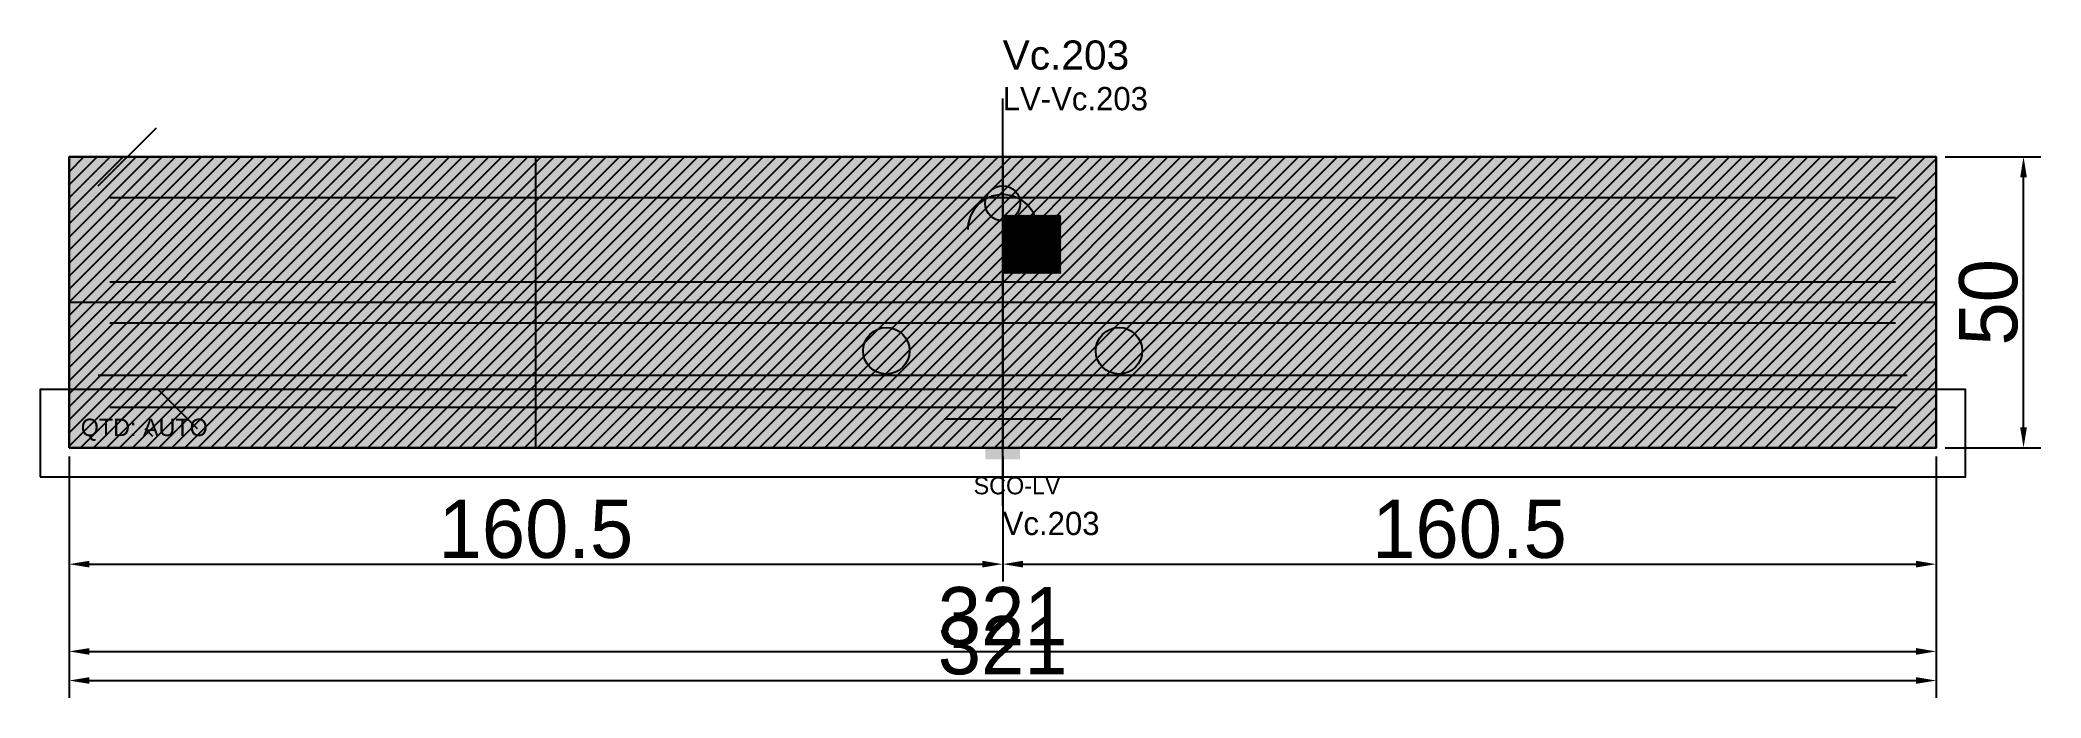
# Model space of a CAD drawing. Header units: metres. Extents: x 12791 to 13135, y 13116 to 13229.
import ezdxf

# ---------------------------------------------------------------- set-up
doc = ezdxf.new("R2010")
doc.units = ezdxf.units.M
for name, color, linetype in [('BARRA DE ANCORAGEM', 251, 'CONTINUOUS'), ('barrote', 251, 'CONTINUOUS'), ('CONCRETO', 251, 'CONTINUOUS'), ('COTA', 241, 'CONTINUOUS'), ('cotas', 4, 'CONTINUOUS'), ('Demarcação 1', 251, 'CONTINUOUS'), ('Demarcação 2', 254, 'CONTINUOUS'), ('Hachura', 251, 'CONTINUOUS'), ('HACHURA MADEIRAS', 1, 'CONTINUOUS'), ('Laje_Perimetro', 7, 'CONTINUOUS'), ('material do compensado', 7, 'CONTINUOUS'), ('NOMENCLATURA', 7, 'CONTINUOUS'), ('Painéis', 200, 'CONTINUOUS'), ('PONTALETE', 7, 'CONTINUOUS'), ('presilha', 1, 'CONTINUOUS'), ('Reaproveitamento', 251, 'CONTINUOUS'), ('SARR_3.5x7', 81, 'CONTINUOUS'), ('SCO-___-LAJ', 2, 'CONTINUOUS'), ('TENSOR', 3, 'CONTINUOUS'), ('texto', 7, 'CONTINUOUS'), ('Texto Qtd Sarr', 242, 'CONTINUOUS')]:
    doc.layers.add(name, color=color, linetype=linetype)
doc.styles.add('STR_STANDARD', font='arial.ttf')
doc.dimstyles.new('EZ DXF', dxfattribs={"dimtxt": 10, "dimasz": 3.5, "dimexe": 3, "dimexo": 1.5, "dimgap": 1, "dimtad": 1, "dimdec": 1, "dimdsep": 46, "dimcen": 2.5, "dimazin": 3, "dimtfac": 1, "dimtmove": 0, "dimatfit": 3})

msp = doc.modelspace()

# ---------------------------------------------------------------- hatches: boundary and pattern name
at = {"layer": 'Hachura'}
h = msp.add_hatch(color=3, dxfattribs=at)
h.dxf.hatch_style = 1
h.paths.add_polyline_path([(12795.5914, 13158.9905), (12956.0914, 13158.9905), (12956.0914, 13208.9905), (12795.5914, 13208.9905)])
h = msp.add_hatch(dxfattribs=at)
h.set_pattern_fill('ANSI31', scale=0.5)
h.paths.add_polyline_path([(12795.5914, 13158.9905), (12956.0914, 13158.9905), (12956.0914, 13208.9905), (12795.5914, 13208.9905)])
h = msp.add_hatch(color=3, dxfattribs=at)
h.dxf.hatch_style = 1
h.paths.add_polyline_path([(12795.5914, 13158.9905), (12956.0914, 13158.9905), (12956.0914, 13208.9905), (12795.5914, 13208.9905)])
h = msp.add_hatch(dxfattribs=at)
h.set_pattern_fill('ANSI31', scale=0.5)
h.paths.add_polyline_path([(12795.5914, 13158.9905), (12956.0914, 13158.9905), (12956.0914, 13208.9905), (12795.5914, 13208.9905)])
h = msp.add_hatch(color=3, dxfattribs=at)
h.dxf.hatch_style = 1
h.paths.add_polyline_path([(12956.0914, 13158.9905), (13116.5914, 13158.9905), (13116.5914, 13208.9905), (12956.0914, 13208.9905)])
h = msp.add_hatch(dxfattribs=at)
h.set_pattern_fill('ANSI31', scale=0.5)
h.paths.add_polyline_path([(12956.0914, 13158.9905), (13116.5914, 13158.9905), (13116.5914, 13208.9905), (12956.0914, 13208.9905)])
h = msp.add_hatch(color=3, dxfattribs=at)
h.dxf.hatch_style = 1
h.paths.add_polyline_path([(12956.0914, 13158.9905), (13116.5914, 13158.9905), (13116.5914, 13208.9905), (12956.0914, 13208.9905)])
h = msp.add_hatch(dxfattribs=at)
h.set_pattern_fill('ANSI31', scale=0.5)
h.paths.add_polyline_path([(12956.0914, 13158.9905), (13116.5914, 13158.9905), (13116.5914, 13208.9905), (12956.0914, 13208.9905)])
at = {"layer": 'HACHURA MADEIRAS'}
h = msp.add_hatch(dxfattribs=at)
h.set_pattern_fill('ANSI31', scale=2)
h.paths.add_polyline_path([(12797.5914, 13160.9905), (12807.5914, 13160.9905), (12807.5914, 13170.9905), (12797.5914, 13170.9905)])
h = msp.add_hatch(dxfattribs=at)
h.set_pattern_fill('ANSI31', scale=2)
h.paths.add_polyline_path([(12797.5914, 13160.9905), (12807.5914, 13160.9905), (12807.5914, 13170.9905), (12797.5914, 13170.9905)])
at = {"layer": 'material do compensado'}
h = msp.add_hatch(dxfattribs=at)
h.set_pattern_fill('ANSI37', scale=2)
h.paths.add_polyline_path([(12808.5914, 13160.9905), (12817.5914, 13160.9905), (12817.5914, 13168.9905), (12808.5914, 13168.9905)])
h = msp.add_hatch(dxfattribs=at)
h.set_pattern_fill('ANSI37', scale=2)
h.paths.add_polyline_path([(12808.5914, 13160.9905), (12817.5914, 13160.9905), (12817.5914, 13168.9905), (12808.5914, 13168.9905)])
at = {"layer": 'Reaproveitamento'}
h = msp.add_hatch(dxfattribs=at)
h.set_pattern_fill('SOLID')
h.paths.add_polyline_path([(12956.0914, 13188.9905), (12966.0914, 13188.9905), (12966.0914, 13198.9905), (12956.0914, 13198.9905)])
h = msp.add_hatch(dxfattribs=at)
h.set_pattern_fill('SOLID')
h.paths.add_polyline_path([(12956.0914, 13188.9905), (12966.0914, 13188.9905), (12966.0914, 13198.9905), (12956.0914, 13198.9905)])

# ---------------------------------------------------------------- linework, layer by layer
at = {"layer": 'BARRA DE ANCORAGEM'}
msp.add_line((12800.5914, 13203.9905), (12810.5914, 13213.9905), dxfattribs=at)
msp.add_line((12800.5914, 13203.9905), (12810.5914, 13213.9905), dxfattribs=at)
at = {"layer": 'barrote'}
msp.add_line((12800.5914, 13171.4905), (13111.5914, 13171.4905), dxfattribs=at)
msp.add_line((12800.5914, 13171.4905), (13111.5914, 13171.4905), dxfattribs=at)
at = {"layer": 'CONCRETO'}
msp.add_solid([(12953.0914, 13160.9905), (12959.0914, 13160.9905), (12953.0914, 13156.9905), (12959.0914, 13156.9905)], dxfattribs=at)
msp.add_solid([(12953.0914, 13160.9905), (12959.0914, 13160.9905), (12953.0914, 13156.9905), (12959.0914, 13156.9905)], dxfattribs=at)
at = {"layer": 'Demarcação 1'}
msp.add_line((12795.5914, 13183.9905), (13116.5914, 13183.9905), dxfattribs=at)
msp.add_line((12795.5914, 13183.9905), (13116.5914, 13183.9905), dxfattribs=at)
at = {"layer": 'Demarcação 2'}
msp.add_line((12875.8414, 13158.9905), (12875.8414, 13208.9905), dxfattribs=at)
msp.add_line((12875.8414, 13158.9905), (12875.8414, 13208.9905), dxfattribs=at)
at = {"layer": 'Laje_Perimetro'}
msp.add_lwpolyline([(12790.5914, 13153.9905), (13121.5914, 13153.9905), (13121.5914, 13168.9905), (12790.5914, 13168.9905)], close=True, dxfattribs=at)
msp.add_lwpolyline([(12790.5914, 13153.9905), (13121.5914, 13153.9905), (13121.5914, 13168.9905), (12790.5914, 13168.9905)], close=True, dxfattribs=at)
at = {"layer": 'Painéis'}
for points in [[(12795.5914, 13158.9905), (12795.5914, 13208.9905)], [(12795.5914, 13158.9905), (12956.0914, 13158.9905), (12956.0914, 13208.9905), (12795.5914, 13208.9905)], [(12795.5914, 13208.9905), (13116.5914, 13208.9905)], [(12795.5914, 13158.9905), (12795.5914, 13208.9905)], [(12795.5914, 13158.9905), (12956.0914, 13158.9905), (12956.0914, 13208.9905), (12795.5914, 13208.9905)], [(12795.5914, 13208.9905), (13116.5914, 13208.9905)], [(12956.0914, 13158.9905), (12956.0914, 13208.9905)], [(12956.0914, 13158.9905), (13116.5914, 13158.9905), (13116.5914, 13208.9905), (12956.0914, 13208.9905)], [(12956.0914, 13158.9905), (12956.0914, 13208.9905)], [(12956.0914, 13158.9905), (13116.5914, 13158.9905), (13116.5914, 13208.9905), (12956.0914, 13208.9905)], [(13116.5914, 13158.9905), (13116.5914, 13208.9905)], [(13116.5914, 13158.9905), (13116.5914, 13208.9905)], [(12795.5914, 13158.9905), (13116.5914, 13158.9905)], [(12795.5914, 13158.9905), (13116.5914, 13158.9905)]]:
    msp.add_lwpolyline(points, close=True, dxfattribs=at)
msp.add_arc((12956.0914, 13196.4905), 6, 0, 180, dxfattribs=at)
msp.add_arc((12956.0914, 13196.4905), 6, 0, 180, dxfattribs=at)
at = {"layer": 'PONTALETE'}
msp.add_line((12956.0914, 13148.9905), (12956.0914, 13218.9905), dxfattribs=at)
msp.add_line((12956.0914, 13148.9905), (12956.0914, 13218.9905), dxfattribs=at)
at = {"layer": 'presilha'}
for centre, radius in [((12956.0914, 13200.9905), 3), ((12956.0914, 13200.9905), 3), ((12936.0914, 13175.6572), 4), ((12936.0914, 13175.6572), 4), ((12976.0914, 13175.6572), 4), ((12976.0914, 13175.6572), 4)]:
    msp.add_circle(centre, radius, dxfattribs=at)
at = {"layer": 'SARR_3.5x7'}
for p, q in [((12802.5914, 13201.9905), (12956.0914, 13201.9905)), ((12802.5914, 13201.9905), (12956.0914, 13201.9905)), ((12956.0914, 13201.9905), (13109.5914, 13201.9905)), ((12956.0914, 13201.9905), (13109.5914, 13201.9905)), ((12802.5914, 13187.4905), (12956.0914, 13187.4905)), ((12802.5914, 13187.4905), (12956.0914, 13187.4905)), ((12956.0914, 13187.4905), (13109.5914, 13187.4905)), ((12956.0914, 13187.4905), (13109.5914, 13187.4905)), ((12802.5914, 13180.4905), (12956.0914, 13180.4905)), ((12802.5914, 13180.4905), (12956.0914, 13180.4905)), ((12956.0914, 13180.4905), (13109.5914, 13180.4905)), ((12956.0914, 13180.4905), (13109.5914, 13180.4905)), ((12802.5914, 13165.9905), (12956.0914, 13165.9905)), ((12802.5914, 13165.9905), (12956.0914, 13165.9905)), ((12956.0914, 13165.9905), (13109.5914, 13165.9905)), ((12956.0914, 13165.9905), (13109.5914, 13165.9905))]:
    msp.add_line(p, q, dxfattribs=at)
at = {"layer": 'TENSOR'}
msp.add_line((12946.0914, 13163.9905), (12966.0914, 13163.9905), dxfattribs=at)
msp.add_line((12946.0914, 13163.9905), (12966.0914, 13163.9905), dxfattribs=at)

# ---------------------------------------------------------------- texts
at = {"layer": 'NOMENCLATURA', "style": 'STR_STANDARD'}
msp.add_text('Vc.203', height=5, dxfattribs=at).set_placement((12956.0914, 13223.9905))
msp.add_text('Vc.203', height=5, dxfattribs=at).set_placement((12956.0914, 13223.9905))
at = {"layer": 'NOMENCLATURA', "insert": (12956.0914, 13220.9905), "char_height": 4, "attachment_point": 1}
msp.add_mtext('LV-Vc.203', dxfattribs=at)
msp.add_mtext('LV-Vc.203', dxfattribs=at)
at = {"layer": 'SCO-___-LAJ'}
msp.add_text('SCO-LV', height=3, dxfattribs=at).set_placement((12951.0914, 13150.9905))
msp.add_text('SCO-LV', height=3, dxfattribs=at).set_placement((12951.0914, 13150.9905))
at = {"layer": 'texto'}
msp.add_text('Vc.203', height=4, dxfattribs=at).set_placement((12956.0914, 13143.9905))
msp.add_text('Vc.203', height=4, dxfattribs=at).set_placement((12956.0914, 13143.9905))
at = {"layer": 'Texto Qtd Sarr'}
msp.add_text('QTD: AUTO', height=3, dxfattribs=at).set_placement((12797.5914, 13160.9905))
msp.add_text('QTD: AUTO', height=3, dxfattribs=at).set_placement((12797.5914, 13160.9905))

# ---------------------------------------------------------------- dimensions: what is measured, and where the dimension line sits
at = {"layer": 'COTA', "color": 1}
msp.add_linear_dim(base=(13131.5914, 13158.9905), p1=(13116.5914, 13158.9905), p2=(13116.5914, 13208.9905), angle=90, dimstyle='EZ DXF', dxfattribs=at).render()
msp.add_linear_dim(base=(13131.5914, 13158.9905), p1=(13116.5914, 13158.9905), p2=(13116.5914, 13208.9905), angle=90, dimstyle='EZ DXF', dxfattribs=at).render()
for base, p1, p2 in [((12795.5914, 13138.9905), (12795.5914, 13158.9905), (12956.0914, 13158.9905)), ((12795.5914, 13118.9905), (12795.5914, 13158.9905), (13116.5914, 13158.9905)), ((12795.5914, 13138.9905), (12795.5914, 13158.9905), (12956.0914, 13158.9905)), ((12795.5914, 13118.9905), (12795.5914, 13158.9905), (13116.5914, 13158.9905)), ((12956.0914, 13138.9905), (12956.0914, 13158.9905), (13116.5914, 13158.9905)), ((12956.0914, 13138.9905), (12956.0914, 13158.9905), (13116.5914, 13158.9905))]:
    msp.add_linear_dim(base=base, p1=p1, p2=p2, dimstyle='EZ DXF', dxfattribs=at).render()
at = {"layer": 'cotas'}
msp.add_linear_dim(base=(12795.5914, 13123.9905), p1=(12795.5914, 13138.9905), p2=(13116.5914, 13138.9905), dimstyle='EZ DXF', dxfattribs=at).render()
msp.add_linear_dim(base=(12795.5914, 13123.9905), p1=(12795.5914, 13138.9905), p2=(13116.5914, 13138.9905), dimstyle='EZ DXF', dxfattribs=at).render()

doc.saveas('drawing.dxf')
